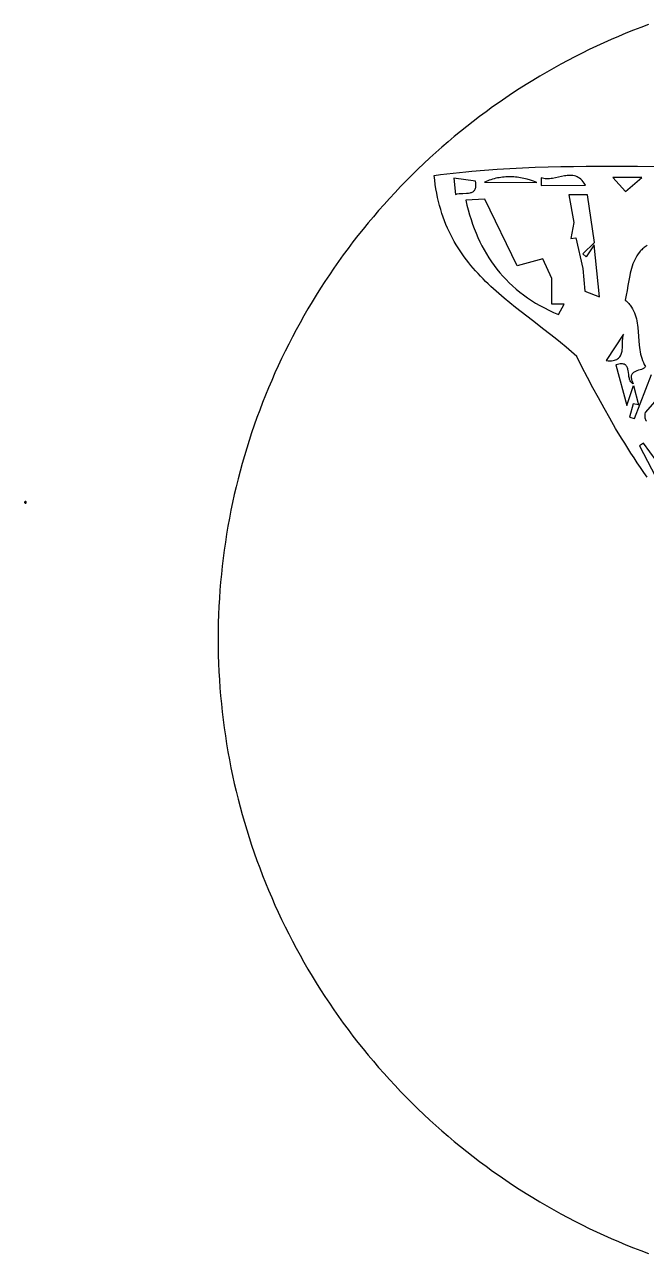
# Model space of a CAD drawing. Header units: metres. Extents: x -6.5 to 48.9, y 1.2 to 49.2.
# Drawn here: x -6.52 to 16.24, y 2.7 to 47.69 of the extents above; entities that cross this region are included whole.
import ezdxf

# ---------------------------------------------------------------- set-up
doc = ezdxf.new("R2010")
doc.units = ezdxf.units.M

msp = doc.modelspace()

# ---------------------------------------------------------------- linework, layer by layer
for points in [[(16.309847, 47.693016), (16.034886, 47.589719), (15.761229, 47.483113), (15.488907, 47.373211), (15.217951, 47.260025), (14.948392, 47.143568), (14.68026, 47.023852), (14.413587, 46.90089), (14.148402, 46.774695), (13.884736, 46.64528), (13.622621, 46.512656), (13.362087, 46.376837), (13.103165, 46.237836), (12.845886, 46.095664), (12.590279, 45.950334), (12.336377, 45.80186), (12.08421, 45.650254), (11.833808, 45.495527), (11.585203, 45.337694), (11.338425, 45.176767), (11.093504, 45.012757), (10.850473, 44.845679), (10.60936, 44.675544), (10.370198, 44.502365), (10.133016, 44.326155), (9.897846, 44.146927), (9.664719, 43.964692), (9.433664, 43.779464), (9.204714, 43.591255), (8.977898, 43.400078), (8.753247, 43.205946), (8.530792, 43.008871), (8.310564, 42.808866), (8.092594, 42.605943), (7.876912, 42.400115), (7.66355, 42.191394), (7.66355, 42.191394), (7.451926, 41.979174), (7.243232, 41.764622), (7.03748, 41.547769), (6.834682, 41.328646), (6.634853, 41.107285), (6.438004, 40.883716), (6.244149, 40.657969), (6.0533, 40.430077), (5.865471, 40.200069), (5.680674, 39.967977), (5.498923, 39.733831), (5.320229, 39.497663), (5.144607, 39.259504), (4.972069, 39.019383), (4.802628, 38.777333), (4.636297, 38.533384), (4.473088, 38.287568), (4.313016, 38.039914), (4.156091, 37.790454), (4.002329, 37.539218), (3.851741, 37.286239), (3.70434, 37.031546), (3.56014, 36.77517), (3.419152, 36.517143), (3.281391, 36.257496), (3.146869, 35.996258), (3.015599, 35.733462), (2.887593, 35.469138), (2.762866, 35.203316), (2.641429, 34.936029), (2.523296, 34.667306), (2.408479, 34.39718), (2.296992, 34.125679), (2.188847, 33.852836), (2.084057, 33.578682), (1.982635, 33.303247), (1.884595, 33.026562), (1.789948, 32.748659), (1.698709, 32.469567), (1.610889, 32.189319), (1.526502, 31.907944), (1.445561, 31.625474), (1.368078, 31.34194), (1.294067, 31.057372), (1.22354, 30.771802), (1.156511, 30.485261), (1.092992, 30.197779), (1.032995, 29.909387), (0.976535, 29.620116), (0.923624, 29.329997), (0.874275, 29.039061), (0.828501, 28.74734), (0.786314, 28.454863), (0.747728, 28.161661), (0.712756, 27.867767), (0.68141, 27.573209), (0.653704, 27.278021), (0.629649, 26.982231), (0.60926, 26.685872), (0.592549, 26.388974), (0.57953, 26.091569), (0.570214, 25.793686), (0.564615, 25.495357), (0.562746, 25.196613), (0.562746, 25.196613), (0.564615, 24.897869), (0.570214, 24.59954), (0.57953, 24.301657), (0.592549, 24.004251), (0.60926, 23.707353), (0.629649, 23.410994), (0.653704, 23.115205), (0.68141, 22.820016), (0.712756, 22.525459), (0.747728, 22.231564), (0.786314, 21.938363), (0.828501, 21.645886), (0.874275, 21.354164), (0.923624, 21.063228), (0.976535, 20.77311), (1.032995, 20.483839), (1.092991, 20.195447), (1.156511, 19.907965), (1.22354, 19.621423), (1.294067, 19.335853), (1.368078, 19.051286), (1.445561, 18.767752), (1.526502, 18.485282), (1.610889, 18.203907), (1.698709, 17.923658), (1.789948, 17.644567), (1.884595, 17.366663), (1.982635, 17.089979), (2.084057, 16.814544), (2.188847, 16.540389), (2.296991, 16.267546), (2.408479, 15.996046), (2.523296, 15.725919), (2.641429, 15.457197), (2.762866, 15.189909), (2.887593, 14.924088), (3.015599, 14.659764), (3.146869, 14.396967), (3.281391, 14.13573), (3.419152, 13.876082), (3.560139, 13.618055), (3.70434, 13.36168), (3.851741, 13.106987), (4.002329, 12.854007), (4.156091, 12.602772), (4.313015, 12.353312), (4.473088, 12.105658), (4.636297, 11.859841), (4.802628, 11.615892), (4.972069, 11.373842), (5.144607, 11.133722), (5.320229, 10.895562), (5.498922, 10.659394), (5.680674, 10.425249), (5.865471, 10.193157), (6.0533, 9.963149), (6.244149, 9.735256), (6.438004, 9.50951), (6.634853, 9.285941), (6.834682, 9.064579), (7.03748, 8.845457), (7.243232, 8.628604), (7.451926, 8.414052), (7.66355, 8.201831), (7.66355, 8.201831), (7.876912, 7.993111), (8.092594, 7.787283), (8.310564, 7.58436), (8.530792, 7.384355), (8.753247, 7.187279), (8.977897, 6.993147), (9.204713, 6.80197), (9.433664, 6.613762), (9.664719, 6.428534), (9.897846, 6.246299), (10.133016, 6.06707), (10.370198, 5.89086), (10.60936, 5.717682), (10.850472, 5.547547), (11.093504, 5.380468), (11.338425, 5.216459), (11.585203, 5.055531), (11.833808, 4.897698), (12.08421, 4.742972), (12.336377, 4.591365), (12.590279, 4.442891), (12.845885, 4.297562), (13.103165, 4.15539), (13.362087, 4.016388), (13.622621, 3.880569), (13.884736, 3.747946), (14.148401, 3.61853), (14.413586, 3.492335), (14.68026, 3.369373), (14.948392, 3.249658), (15.217951, 3.133201), (15.488907, 3.020015), (15.761229, 2.910112), (16.034885, 2.803506), (16.309846, 2.70021)], [(16.26223, 31.123574), (16.140795, 31.297716), (16.02089, 31.472924), (15.902473, 31.64917), (15.785501, 31.826424), (15.669934, 32.004656), (15.555728, 32.183836), (15.442842, 32.363935), (15.331235, 32.544924), (15.111689, 32.909452), (14.896755, 33.277182), (14.686097, 33.647878), (14.479382, 34.021304), (14.276275, 34.397222), (14.07644, 34.775396), (13.879544, 35.15559), (13.685251, 35.537566), (13.685251, 35.537566), (13.59011, 35.624715), (13.493795, 35.710874), (13.297958, 35.88052), (13.098363, 36.047087), (12.895632, 36.211163), (12.690389, 36.373331), (12.483257, 36.534178), (12.065812, 36.854248), (11.648282, 37.176054), (11.441041, 37.339072), (11.235646, 37.50428), (11.032721, 37.672263), (10.832888, 37.843607), (10.63677, 38.018896), (10.540299, 38.108204), (10.444989, 38.198717), (10.35092, 38.29051), (10.258169, 38.383654), (10.166813, 38.478225), (10.076931, 38.574293), (9.988601, 38.671934), (9.901899, 38.77122), (9.816905, 38.872223), (9.733696, 38.975018), (9.652349, 39.079677), (9.572944, 39.186274), (9.495556, 39.294881), (9.420265, 39.405573), (9.347148, 39.518421), (9.276283, 39.6335), (9.207748, 39.750882), (9.141621, 39.87064), (9.077979, 39.992849), (9.016901, 40.11758), (8.958463, 40.244907), (8.902745, 40.374903), (8.849824, 40.507642), (8.799777, 40.643196), (8.752683, 40.781638), (8.708619, 40.923043), (8.667664, 41.067482), (8.629895, 41.21503), (8.595389, 41.365759), (8.564226, 41.519742), (8.536482, 41.677053), (8.512235, 41.837765), (8.491564, 42.001951), (8.474546, 42.169684), (8.474546, 42.169684), (8.703855, 42.199797), (8.933415, 42.228159), (9.163222, 42.254817), (9.393271, 42.279821), (9.623557, 42.303218), (9.854074, 42.325056), (10.315783, 42.364253), (10.778356, 42.397798), (11.241754, 42.426078), (11.705935, 42.449479), (12.170859, 42.46839), (12.636485, 42.483197), (13.102773, 42.494288), (13.56968, 42.502048), (14.037168, 42.506866), (14.505195, 42.509128), (14.97372, 42.509221), (15.442702, 42.507533), (15.912102, 42.50445), (16.851988, 42.495648)], [(9.186413, 42.072065), (9.251692, 41.47725), (9.251692, 41.47725), (9.28368, 41.486029), (9.316467, 41.493137), (9.383886, 41.50317), (9.452838, 41.509006), (9.52221, 41.512303), (9.657772, 41.517905), (9.721738, 41.523525), (9.781679, 41.533234), (9.809793, 41.540139), (9.836484, 41.548688), (9.861613, 41.559088), (9.88504, 41.571545), (9.906628, 41.586268), (9.926237, 41.603462), (9.943729, 41.623336), (9.958963, 41.646096), (9.971802, 41.671949), (9.982106, 41.701103), (9.989737, 41.733765), (9.994555, 41.770142), (9.996422, 41.810441), (9.995198, 41.854869), (9.990745, 41.903633), (9.982924, 41.95694), (9.186413, 42.072065)], [(10.30844, 41.92328), (12.230988, 41.908961), (12.230988, 41.908961), (12.110755, 41.955074), (11.990532, 41.995801), (11.870317, 42.031004), (11.750113, 42.060545), (11.629917, 42.084287), (11.509732, 42.102091), (11.449642, 42.108723), (11.389556, 42.11382), (11.329472, 42.117364), (11.26939, 42.119337), (11.209311, 42.119722), (11.149234, 42.118502), (11.08916, 42.115661), (11.029089, 42.11118), (10.96902, 42.105043), (10.908954, 42.097232), (10.84889, 42.08773), (10.788829, 42.07652), (10.728771, 42.063584), (10.668716, 42.048906), (10.608663, 42.032469), (10.548613, 42.014254), (10.488565, 41.994245), (10.428521, 41.972424), (10.368479, 41.948775), (10.30844, 41.92328)], [(12.39059, 41.804874), (14.003346, 41.817734), (14.003346, 41.817734), (13.964032, 41.882589), (13.923169, 41.939636), (13.880842, 41.989292), (13.837131, 42.031972), (13.792121, 42.068093), (13.745894, 42.098071), (13.698533, 42.122323), (13.65012, 42.141264), (13.600739, 42.15531), (13.550472, 42.164879), (13.499402, 42.170386), (13.447612, 42.172247), (13.395185, 42.170879), (13.342204, 42.166698), (13.288751, 42.16012), (13.234909, 42.151562), (13.12639, 42.130168), (13.017309, 42.105846), (12.908329, 42.081926), (12.800113, 42.061737), (12.746498, 42.054083), (12.693323, 42.048611), (12.64067, 42.045736), (12.588622, 42.045875), (12.537261, 42.049445), (12.486671, 42.056861), (12.436935, 42.06854), (12.388135, 42.084898), (12.39059, 41.804874)], [(15.011579, 42.098358), (15.47378, 41.576518), (16.075902, 42.098358), (15.011579, 42.098358)], [(13.396546, 41.457475), (13.587218, 40.441958), (13.476199, 39.862195), (13.65679, 39.888566), (13.916446, 38.762375), (13.978202, 37.927196), (14.523815, 37.720239), (14.326445, 39.634392), (14.030008, 39.189736), (13.912923, 39.294496), (14.335387, 39.716959), (14.078153, 41.457475), (13.396546, 41.457475)], [(9.629173, 41.266641), (9.629173, 41.266641), (9.670926, 41.08526), (9.716402, 40.906878), (9.765641, 40.731521), (9.818685, 40.559215), (9.875575, 40.389987), (9.936353, 40.223862), (10.00106, 40.060868), (10.069738, 39.901029), (10.142428, 39.744373), (10.219172, 39.590926), (10.30001, 39.440713), (10.384985, 39.293761), (10.474138, 39.150096), (10.567511, 39.009745), (10.665144, 38.872733), (10.76708, 38.739087), (10.873359, 38.608833), (10.984023, 38.481997), (11.099114, 38.358605), (11.218673, 38.238684), (11.342742, 38.12226), (11.471362, 38.009359), (11.604574, 37.900007), (11.74242, 37.79423), (11.884941, 37.692055), (12.03218, 37.593507), (12.184176, 37.498614), (12.340972, 37.4074), (12.50261, 37.319893), (12.66913, 37.236119), (12.840574, 37.156103), (13.016983, 37.079873), (13.226036, 37.451958), (12.779934, 37.451958), (12.779934, 38.391859), (12.443622, 39.114518), (11.505213, 38.862738), (10.321046, 41.297254), (9.629173, 41.266641)], [(16.268511, 39.603205), (16.231393, 39.580545), (16.195715, 39.55676), (16.161442, 39.531875), (16.128537, 39.505922), (16.096964, 39.478926), (16.066688, 39.450918), (16.037673, 39.421925), (16.009881, 39.391975), (15.983279, 39.361098), (15.933495, 39.296673), (15.888033, 39.228878), (15.846605, 39.157938), (15.808923, 39.084082), (15.774699, 39.007536), (15.743646, 38.928527), (15.715475, 38.847283), (15.689899, 38.764031), (15.666629, 38.678997), (15.645378, 38.592409), (15.625858, 38.504493), (15.590858, 38.32559), (15.559327, 38.144103), (15.52896, 37.961849), (15.497455, 37.780645), (15.462508, 37.602308), (15.462508, 37.602308), (15.496689, 37.572856), (15.52914, 37.542799), (15.55991, 37.512154), (15.589047, 37.480937), (15.616601, 37.449164), (15.64262, 37.416853), (15.690252, 37.350676), (15.732333, 37.282539), (15.769255, 37.212571), (15.80141, 37.140903), (15.829188, 37.067665), (15.852982, 36.992989), (15.873182, 36.917005), (15.890181, 36.839843), (15.904369, 36.761634), (15.916139, 36.682509), (15.925881, 36.602597), (15.940848, 36.44094), (15.963675, 36.113943), (15.977798, 35.950693), (15.986907, 35.869587), (15.997903, 35.789001), (16.011177, 35.709066), (16.027121, 35.629912), (16.046126, 35.551671), (16.068583, 35.474472), (16.094885, 35.398446), (16.125422, 35.323724), (16.160586, 35.250437), (16.200769, 35.178714), (16.200769, 35.178714), (16.191982, 35.159159), (16.18003, 35.141652), (16.165194, 35.125986), (16.147759, 35.111956), (16.128009, 35.099352), (16.106227, 35.08797), (16.057701, 35.068039), (16.004453, 35.050507), (15.94875, 35.033718), (15.892862, 35.016016), (15.83906, 34.995745), (15.813649, 34.984129), (15.789611, 34.97125), (15.767228, 34.956901), (15.746785, 34.940874), (15.728565, 34.922964), (15.712852, 34.902962), (15.699929, 34.880663), (15.69008, 34.855858), (15.68359, 34.828341), (15.68074, 34.797906), (15.681816, 34.764344), (15.687101, 34.727449), (15.696878, 34.687015), (15.711431, 34.642833), (15.731044, 34.594697), (15.756001, 34.542401), (15.756001, 34.542401), (15.727457, 34.556286), (15.702642, 34.573756), (15.681237, 34.594502), (15.662926, 34.618214), (15.647389, 34.644584), (15.634309, 34.673301), (15.623367, 34.704058), (15.614245, 34.736543), (15.606625, 34.77045), (15.600189, 34.805467), (15.589595, 34.877597), (15.579919, 34.95046), (15.568613, 35.021582), (15.561555, 35.055718), (15.553135, 35.08849), (15.543035, 35.11959), (15.530937, 35.148709), (15.516523, 35.175537), (15.499474, 35.199765), (15.479474, 35.221084), (15.456202, 35.239185), (15.429342, 35.253757), (15.398575, 35.264493), (15.363583, 35.271083), (15.324048, 35.273218), (15.279651, 35.270587), (15.230074, 35.262883), (15.175, 35.249796), (15.114109, 35.231016), (15.520182, 33.74956), (15.767453, 34.47751), (15.950467, 33.775957), (15.756492, 33.811206), (15.620762, 33.323725), (15.799706, 33.268878), (16.429427, 34.87546)], [(15.399167, 36.353836), (14.764575, 35.388358), (14.764575, 35.388358), (14.836612, 35.383766), (14.902556, 35.383234), (14.962678, 35.386581), (15.017251, 35.393624), (15.066548, 35.404182), (15.110842, 35.418073), (15.150405, 35.435115), (15.185509, 35.455127), (15.216427, 35.477927), (15.243432, 35.503333), (15.266797, 35.531163), (15.286793, 35.561237), (15.303693, 35.593371), (15.317771, 35.627385), (15.329298, 35.663096), (15.338548, 35.700324), (15.345792, 35.738885), (15.351303, 35.778599), (15.358218, 35.860757), (15.361473, 35.945345), (15.363248, 36.030907), (15.365725, 36.115992), (15.371083, 36.199144), (15.375524, 36.239541), (15.381504, 36.27891), (15.389294, 36.317069), (15.399167, 36.353836)], [(16.71543, 34.085968), (16.196949, 33.48679), (16.196949, 33.48679), (16.184081, 33.44427), (16.176476, 33.403813), (16.173743, 33.365282), (16.175488, 33.328543), (16.181317, 33.293459), (16.190838, 33.259893), (16.203657, 33.227712), (16.219381, 33.196777), (16.237617, 33.166954)], [(16.599241, 31.733925), (16.127173, 32.363349), (15.98604, 32.271435), (17.293783, 29.772402)], [(-6.455787, 30.200095), (-6.455787, 30.200095), (-6.458529, 30.211809), (-6.465757, 30.222028), (-6.475975, 30.229255), (-6.48769, 30.231997), (-6.48769, 30.231997), (-6.499404, 30.229255), (-6.509622, 30.222028), (-6.51685, 30.211809), (-6.519592, 30.200095), (-6.519592, 30.200095), (-6.51685, 30.18838), (-6.509622, 30.178162), (-6.499404, 30.170934), (-6.48769, 30.168192), (-6.48769, 30.168192), (-6.475975, 30.170934), (-6.465757, 30.178162), (-6.458529, 30.18838), (-6.455787, 30.200095)]]:
    msp.add_lwpolyline(points)

doc.saveas('drawing.dxf')
